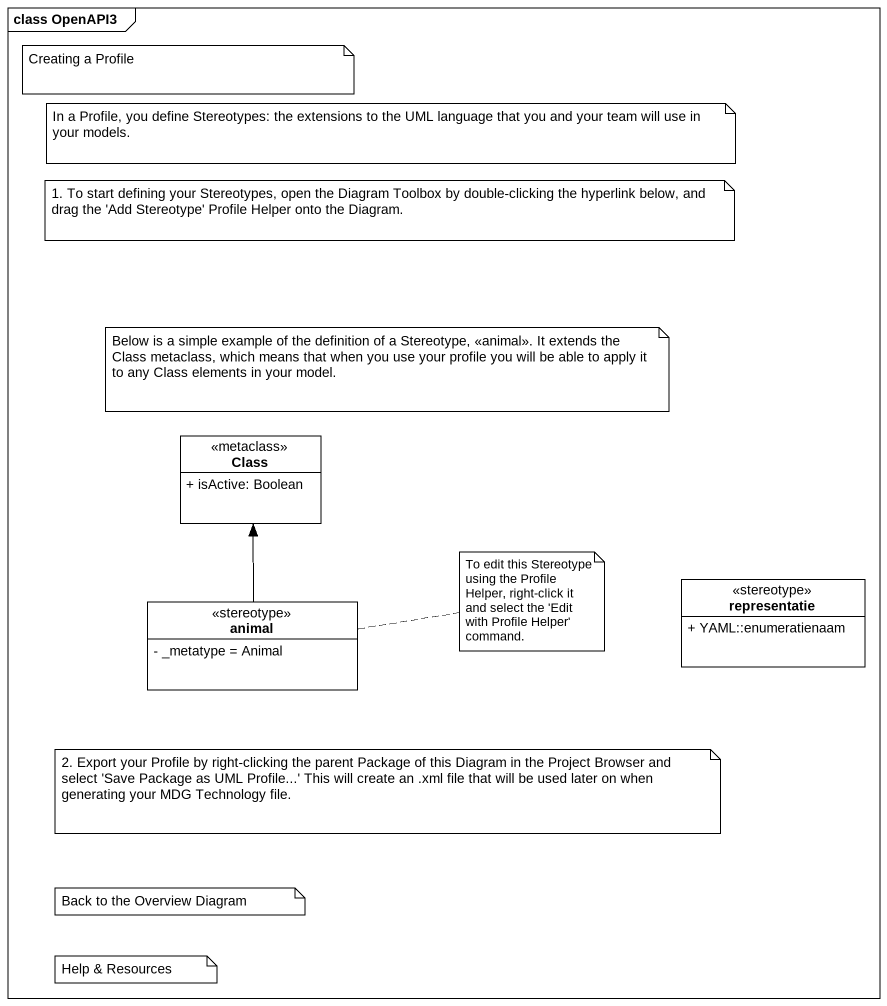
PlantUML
@startuml
mainframe class OpenAPI3
hide circle
hide empty members
skinparam classAttributeIconSize 0
class "Class" as Class_ <<metaclass>> {
  + isActive: Boolean
}
class representatie <<stereotype>> {
  + YAML::enumeratienaam
}
class animal <<stereotype>> {
  - _metatype = Animal
}
animal -up-> Class_
note as N1
  Creating a Profile
end note
note as N2
  In a Profile, you define Stereotypes: the extensions to the UML language that you and your team will use in your models.
end note
note as N3
  1. To start defining your Stereotypes, open the Diagram Toolbox by double-clicking the hyperlink below, and drag the 'Add Stereotype' Profile Helper onto the Diagram.
end note
note as N4
  Below is a simple example of the definition of a Stereotype, <<animal>>. It extends the Class metaclass, which means that when you use your profile you will be able to apply it to any Class elements in your model.
end note
note right of animal : To edit this Stereotype using the Profile Helper, right-click it and select the 'Edit with Profile Helper' command.
note as N6
  2. Export your Profile by right-clicking the parent Package of this Diagram in the Project Browser and select 'Save Package as UML Profile...' This will create an .xml file that will be used later on when generating your MDG Technology file.
end note
note as N7
  Back to the Overview Diagram
end note
note as N8
  Help & Resources
end note
@enduml
